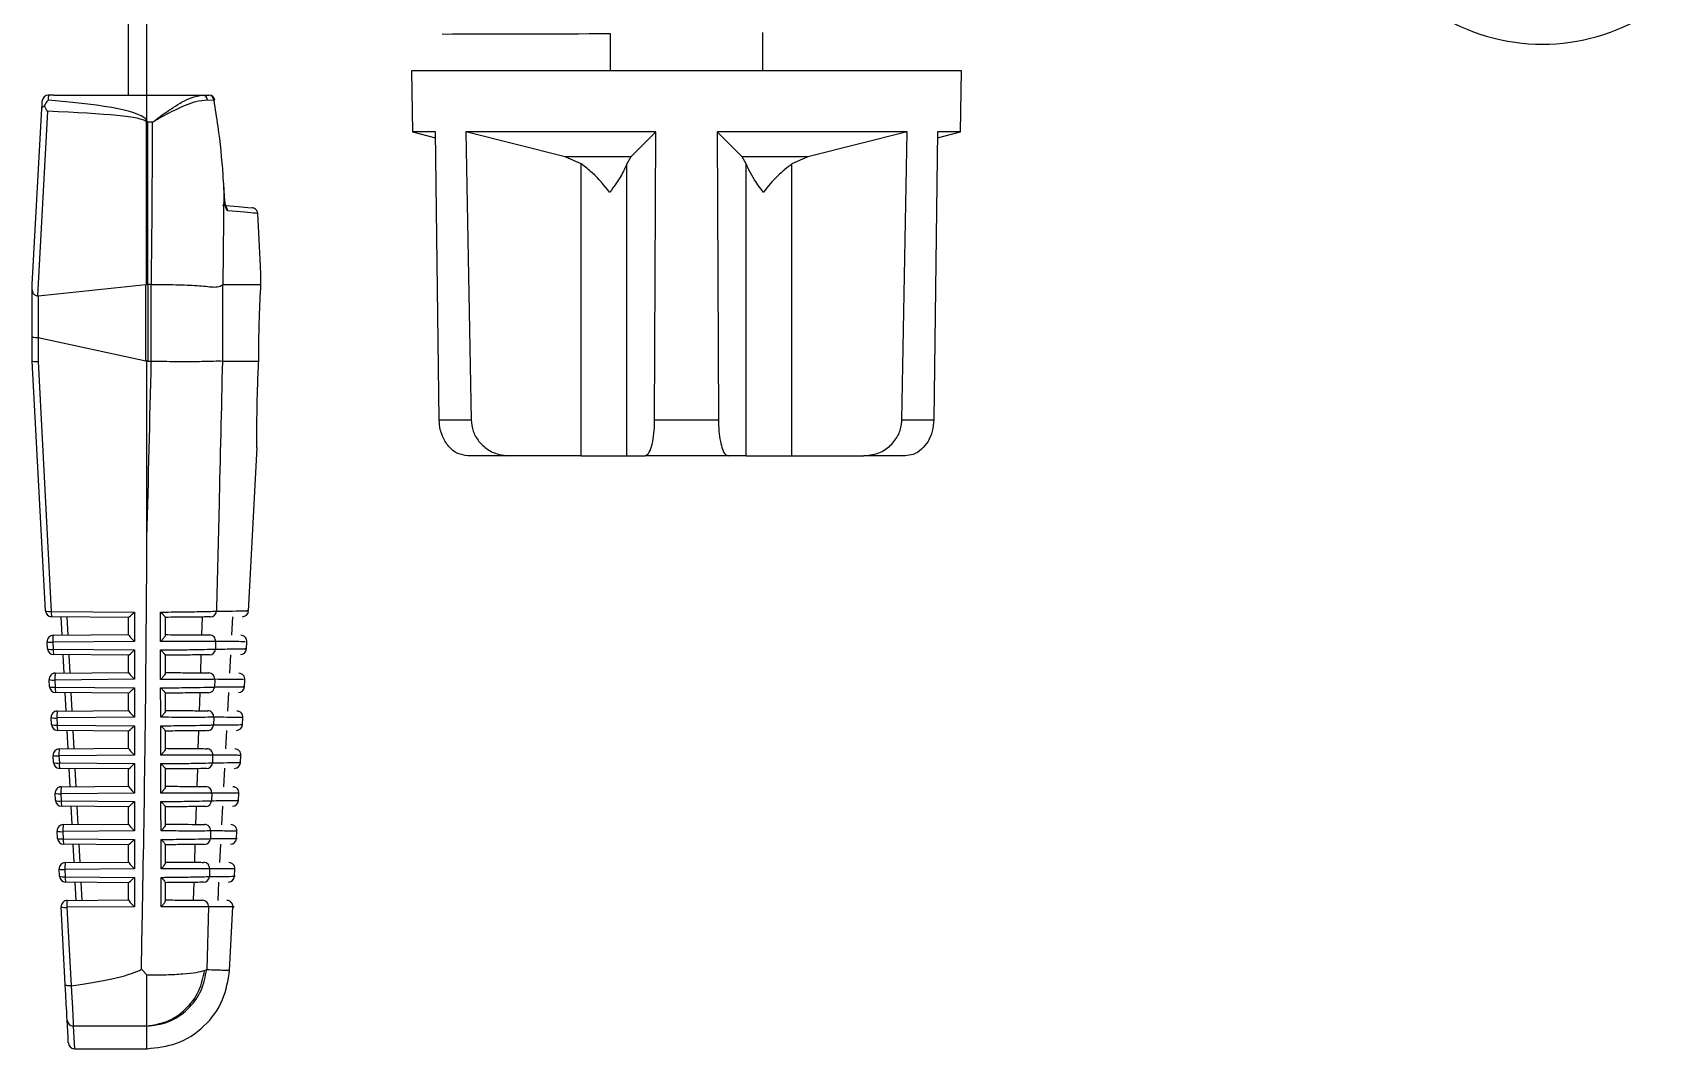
# Model space of a CAD drawing. Extents: x 8 to 113, y 1 to 87.
# Drawn here: x 79.502 to 82.146, y 31.733 to 33.395 of the extents above; entities that cross this region are included whole.
import ezdxf

# ---------------------------------------------------------------- set-up
doc = ezdxf.new("R2010")
doc.units = 0
doc.header["$MEASUREMENT"] = 0
doc.layers.add('OBJECT', color=7, linetype='CONTINUOUS')

msp = doc.modelspace()

# ---------------------------------------------------------------- linework, layer by layer
at = {"layer": 'OBJECT'}
for p, q in [((79.6599, 33.2927), (79.6599, 33.4742)), ((79.6899, 33.2927), (79.6899, 33.4742)), ((80.6976, 33.3327), (80.6976, 33.3954)), ((80.4476, 33.3935), (80.4476, 33.3327)), ((80.1226, 33.3327), (80.1243, 33.2327)), ((80.5726, 33.3327), (80.1226, 33.3327)), ((81.0226, 33.3327), (80.5726, 33.3327)), ((81.0208, 33.2327), (81.0226, 33.3327)), ((79.5376, 33.2927), (79.5287, 33.2926)), ((79.5376, 33.2927), (79.6899, 33.2927)), ((79.6899, 33.2927), (79.7816, 33.2927)), ((79.6899, 33.2513), (79.6899, 33.2927)), ((79.7816, 33.2927), (79.7913, 33.2927)), ((79.5024, 32.9827), (79.5181, 33.271)), ((79.5271, 33.2663), (79.5108, 32.9641)), ((79.7996, 33.2841), (79.7891, 33.2844)), ((79.6891, 32.9826), (79.6891, 33.2482)), ((79.6907, 33.2483), (79.6907, 32.9827)), ((79.6992, 33.2483), (79.6907, 33.2483)), ((80.1243, 33.2327), (80.1619, 33.2226)), ((80.1618, 33.2327), (80.1243, 33.2327)), ((80.1681, 32.7617), (80.1618, 33.2327)), ((80.5226, 33.2327), (80.2118, 33.2327)), ((80.2118, 33.2327), (80.2202, 32.7617)), ((80.3742, 33.1919), (80.2118, 33.2327)), ((80.5226, 33.2327), (80.4817, 33.1919)), ((80.5204, 32.7617), (80.5226, 33.2327)), ((80.9333, 33.2327), (80.6226, 33.2327)), ((80.6226, 33.2327), (80.6247, 32.7617)), ((80.6634, 33.1919), (80.6226, 33.2327)), ((80.9333, 33.2327), (80.7709, 33.1919)), ((80.9249, 32.7617), (80.9333, 33.2327)), ((80.9833, 33.2327), (80.977, 32.7617)), ((80.9832, 33.2226), (81.0208, 33.2327)), ((81.0208, 33.2327), (80.9833, 33.2327)), ((80.4817, 33.1919), (80.3742, 33.1919)), ((80.4003, 33.1802), (80.3742, 33.1919)), ((80.4817, 33.1919), (80.4751, 33.1802)), ((80.7709, 33.1919), (80.6634, 33.1919)), ((80.67, 33.1802), (80.6634, 33.1919)), ((80.7709, 33.1919), (80.7448, 33.1802)), ((80.4003, 32.7027), (80.4003, 33.1802)), ((80.4751, 32.7027), (80.4751, 33.1802)), ((80.67, 32.7027), (80.67, 33.1802)), ((80.7448, 32.7027), (80.7448, 33.1802)), ((79.8158, 33.1419), (79.8139, 32.9827)), ((79.8158, 33.1419), (79.816, 33.142)), ((79.8168, 33.1238), (79.8158, 33.1419)), ((79.817, 33.1238), (79.816, 33.142)), ((79.8168, 33.1238), (79.817, 33.1238)), ((79.817, 33.1238), (79.817, 33.1238)), ((79.8711, 33.0991), (79.8711, 33.0991)), ((79.8764, 33.0005), (79.8764, 33.0006)), ((79.5024, 32.9744), (79.5024, 32.9827)), ((79.5024, 32.8969), (79.5024, 32.9744)), ((79.6883, 32.9826), (79.5121, 32.9639)), ((79.6883, 32.8581), (79.6883, 32.9826)), ((79.6907, 32.9827), (79.6891, 32.9826)), ((79.6915, 32.9827), (79.6915, 32.8577)), ((79.6967, 32.9827), (79.6915, 32.9827)), ((79.6967, 32.8577), (79.6967, 32.9827)), ((79.8139, 32.9827), (79.8133, 32.9822)), ((79.8133, 32.9822), (79.8133, 32.8577)), ((79.8139, 32.9827), (79.8763, 32.9827)), ((79.5121, 32.9639), (79.5121, 32.8963)), ((79.5024, 32.8577), (79.5024, 32.8969)), ((79.5119, 32.8963), (79.5119, 32.8568)), ((79.5121, 32.8963), (79.6883, 32.8581)), ((79.5024, 32.8577), (79.5024, 32.8577)), ((79.524, 32.4489), (79.5024, 32.8577)), ((79.5119, 32.8568), (79.5335, 32.4482)), ((79.6899, 32.5691), (79.6899, 32.8576)), ((79.6915, 32.8577), (79.6967, 32.8577)), ((79.8133, 32.8577), (79.8133, 32.8577)), ((79.8133, 32.8577), (79.8728, 32.8577)), ((80.1681, 32.7617), (80.2202, 32.7617)), ((80.5204, 32.7617), (80.6247, 32.7617)), ((80.9249, 32.7617), (80.977, 32.7617)), ((79.856, 32.4487), (79.87, 32.7163)), ((80.2826, 32.7027), (80.2148, 32.7027)), ((80.4003, 32.7027), (80.2826, 32.7027)), ((80.4003, 32.7027), (80.4751, 32.7027)), ((80.4751, 32.7027), (80.5047, 32.7027)), ((80.6404, 32.7027), (80.5047, 32.7027)), ((80.67, 32.7027), (80.6404, 32.7027)), ((80.67, 32.7027), (80.7448, 32.7027)), ((80.7448, 32.7027), (80.8625, 32.7027)), ((80.9303, 32.7027), (80.8625, 32.7027)), ((79.5335, 32.4482), (79.6694, 32.447)), ((79.6694, 32.447), (79.6694, 32.399)), ((79.6599, 32.4383), (79.5339, 32.4394)), ((79.5511, 32.4091), (79.5495, 32.4393)), ((79.559, 32.4392), (79.5606, 32.4092)), ((79.6599, 32.4099), (79.6599, 32.4383)), ((79.7199, 32.4384), (79.7199, 32.4094)), ((79.7801, 32.4389), (79.7792, 32.4096)), ((79.8289, 32.4091), (79.8305, 32.4393)), ((79.5273, 32.3869), (79.5267, 32.3985)), ((79.6694, 32.399), (79.5361, 32.3978)), ((79.5361, 32.3978), (79.5367, 32.3862)), ((79.5366, 32.409), (79.6599, 32.4101)), ((79.8023, 32.3989), (79.802, 32.3865)), ((79.8527, 32.3867), (79.8533, 32.3984)), ((79.5367, 32.3862), (79.6694, 32.385)), ((79.6599, 32.3763), (79.5372, 32.3774)), ((79.5544, 32.3472), (79.5528, 32.3773)), ((79.5622, 32.3772), (79.5638, 32.3473)), ((79.6599, 32.3479), (79.6599, 32.3763)), ((79.6694, 32.385), (79.6694, 32.337)), ((79.7199, 32.3765), (79.7199, 32.3473)), ((79.7782, 32.3769), (79.7773, 32.3476)), ((79.8257, 32.3472), (79.8272, 32.3773)), ((79.5305, 32.3249), (79.5299, 32.3365)), ((79.6694, 32.337), (79.5394, 32.3358)), ((79.5398, 32.347), (79.6599, 32.3481)), ((79.8007, 32.337), (79.8004, 32.3244)), ((79.8495, 32.3247), (79.8501, 32.3364)), ((79.5394, 32.3358), (79.54, 32.3242)), ((79.54, 32.3242), (79.6694, 32.323)), ((79.6599, 32.3143), (79.5404, 32.3154)), ((79.5577, 32.2852), (79.5561, 32.3153)), ((79.5655, 32.3152), (79.5671, 32.2853)), ((79.6599, 32.2859), (79.6599, 32.3143)), ((79.6694, 32.323), (79.6694, 32.275)), ((79.7199, 32.3145), (79.7199, 32.2852)), ((79.7763, 32.3148), (79.7754, 32.2856)), ((79.8224, 32.285), (79.824, 32.3154)), ((79.5431, 32.2851), (79.6599, 32.2861)), ((79.5338, 32.2628), (79.5332, 32.2746)), ((79.6694, 32.275), (79.5427, 32.2739)), ((79.5427, 32.2739), (79.5433, 32.2621)), ((79.5433, 32.2621), (79.6694, 32.261)), ((79.6694, 32.261), (79.6694, 32.213)), ((79.7991, 32.275), (79.7988, 32.2624)), ((79.8462, 32.2627), (79.8468, 32.2745)), ((79.6599, 32.2523), (79.5437, 32.2534)), ((79.5609, 32.2232), (79.5594, 32.2532)), ((79.5688, 32.2531), (79.5704, 32.2233)), ((79.6599, 32.2239), (79.6599, 32.2523)), ((79.7199, 32.2525), (79.7199, 32.2232)), ((79.7744, 32.2528), (79.7734, 32.2236)), ((79.8191, 32.2231), (79.8207, 32.2534)), ((79.5371, 32.2008), (79.5365, 32.2126)), ((79.6694, 32.213), (79.5459, 32.2119)), ((79.5459, 32.2119), (79.5466, 32.2001)), ((79.5464, 32.2231), (79.6599, 32.2241)), ((79.7974, 32.213), (79.7971, 32.2004)), ((79.843, 32.2007), (79.8436, 32.2125)), ((79.5466, 32.2001), (79.6694, 32.199)), ((79.6599, 32.1903), (79.547, 32.1913)), ((79.5642, 32.1613), (79.5626, 32.1912)), ((79.5721, 32.1911), (79.5736, 32.1613)), ((79.6599, 32.1619), (79.6599, 32.1903)), ((79.6694, 32.199), (79.6694, 32.151)), ((79.7199, 32.1905), (79.7199, 32.1611)), ((79.7724, 32.1908), (79.7715, 32.1616)), ((79.8159, 32.1611), (79.8175, 32.1914)), ((79.5496, 32.1611), (79.6599, 32.1621)), ((79.5404, 32.1388), (79.5397, 32.1506)), ((79.6694, 32.151), (79.5492, 32.1499)), ((79.5492, 32.1499), (79.5498, 32.1381)), ((79.5498, 32.1381), (79.6694, 32.137)), ((79.6599, 32.1283), (79.5503, 32.1293)), ((79.5675, 32.0993), (79.5659, 32.1292)), ((79.5753, 32.1291), (79.5769, 32.0994)), ((79.6599, 32.0999), (79.6599, 32.1283)), ((79.6694, 32.137), (79.6694, 32.089)), ((79.7199, 32.1286), (79.7199, 32.099)), ((79.7704, 32.1288), (79.7695, 32.0997)), ((79.7958, 32.151), (79.7954, 32.1384)), ((79.8126, 32.0991), (79.8142, 32.1294)), ((79.8397, 32.1387), (79.8403, 32.1506)), ((79.5529, 32.0992), (79.6599, 32.1001)), ((79.5436, 32.0767), (79.543, 32.0886)), ((79.6694, 32.089), (79.5525, 32.0879)), ((79.5525, 32.0879), (79.5531, 32.0761)), ((79.5531, 32.0761), (79.6694, 32.075)), ((79.6694, 32.075), (79.6694, 32.027)), ((79.7941, 32.089), (79.7937, 32.0764)), ((79.8365, 32.0767), (79.8371, 32.0886)), ((79.6599, 32.0663), (79.5535, 32.0673)), ((79.5708, 32.0373), (79.5692, 32.0671)), ((79.5786, 32.0671), (79.5802, 32.0374)), ((79.6599, 32.0379), (79.6599, 32.0663)), ((79.7199, 32.0666), (79.7199, 32.037)), ((79.7685, 32.0668), (79.7675, 32.0377)), ((79.8094, 32.0373), (79.811, 32.0671)), ((79.5469, 32.0147), (79.5463, 32.0267)), ((79.6694, 32.027), (79.5558, 32.026)), ((79.5558, 32.026), (79.5564, 32.014)), ((79.5562, 32.0372), (79.6599, 32.0381)), ((79.7924, 32.027), (79.792, 32.0144)), ((79.8332, 32.0147), (79.8339, 32.0267)), ((79.5564, 32.014), (79.6694, 32.013)), ((79.6599, 32.0043), (79.5568, 32.0052)), ((79.574, 31.9753), (79.5725, 32.0051)), ((79.5819, 32.005), (79.5835, 31.9754)), ((79.6599, 31.9759), (79.6599, 32.0043)), ((79.6694, 32.013), (79.6694, 31.965)), ((79.7199, 32.0046), (79.7199, 31.9749)), ((79.7665, 32.0048), (79.7656, 31.9757)), ((79.8062, 31.9753), (79.8077, 32.0051)), ((79.5595, 31.9752), (79.6599, 31.9761)), ((79.5563, 31.8377), (79.5496, 31.9647)), ((79.6694, 31.965), (79.559, 31.964)), ((79.559, 31.964), (79.5658, 31.8353)), ((79.7906, 31.965), (79.7877, 31.8621)), ((79.8252, 31.8607), (79.8306, 31.9647)), ((79.6899, 31.8535), (79.6808, 31.8626)), ((79.7843, 31.8607), (79.7877, 31.8621)), ((79.5658, 31.8353), (79.5662, 31.8354)), ((79.6899, 31.7698), (79.5694, 31.7698)), ((79.6899, 31.7693), (79.6899, 31.7698)), ((79.5713, 31.7327), (79.6903, 31.7327))]:
    msp.add_line(p, q, dxfattribs=at)
at = {"layer": 'OBJECT', "flags": 128}
for points in [[(79.5287, 33.2926), (79.5286, 33.2914), (79.5285, 33.2886), (79.5283, 33.2843)], [(79.5181, 33.271), (79.5184, 33.2773), (79.5186, 33.2814), (79.5187, 33.2832)], [(79.8133, 33.1128), (79.8389, 33.1105), (79.8552, 33.1091), (79.862, 33.1085)], [(79.8764, 33.0006), (79.8752, 33.0238), (79.8734, 33.0567), (79.8711, 33.0991)], [(79.5594, 31.7791), (79.5591, 31.7846), (79.5586, 31.7935), (79.558, 31.8057), (79.5572, 31.8206), (79.5563, 31.8377)], [(79.5662, 31.8354), (79.5671, 31.8162), (79.5679, 31.7995), (79.5686, 31.7859), (79.5691, 31.7759), (79.5694, 31.7698)], [(79.5613, 31.7422), (79.5613, 31.7422), (79.5608, 31.7514), (79.5594, 31.7791)], [(79.5694, 31.7698), (79.5708, 31.742), (79.5713, 31.7327)]]:
    msp.add_lwpolyline(points, dxfattribs=at)
at = {"layer": 'OBJECT'}
for centre, radius, start, end in [((81.9726, 33.6989), 0.323, 237.4319, 302.5681), ((80.1726, 84.0527), 50.66, 270, 270.31102), ((79.5287, 33.2826), 0.01, 90.809, 176.8941), ((79.5287, 33.2826), 0.00999, 89.9504, 176.8541), ((79.5286, 33.292), 0.000645, 78.2328, 90.8528), ((79.7805, 33.2842), 0.00857, 1.3577, 82.7734), ((79.7913, 33.2827), 0.01, 9.2546, 90), ((79.7906, 33.2837), 0.00906, 2.8174, 85.6393), ((79.8019, 33.2731), 0.0112, 93.6783, 101.4496), ((79.7769, 33.1597), 0.1263, 133.5277, 134.523), ((79.6907, 33.1283), 0.1199, 90.0064, 90.7603), ((79.8121, 33.1029), 0.01, 2.5443, 44.0394), ((79.5302, 32.4684), 0.0204, 252.3939, 279.2661), ((79.534, 32.4494), 0.01, 183.0226, 269.5), ((79.5744, 32.4459), 0.041, 176.6866, 188.9981), ((79.7937, 32.4489), 0.00987, 271.1341, 357.7412), ((79.846, 32.4494), 0.01, 270.5, 353.0416), ((79.5366, 32.399), 0.01, 90.5, 183.0226), ((79.5328, 32.4179), 0.0204, 252.3776, 279.2826), ((79.5905, 32.4013), 0.0545, 171.8653, 183.6824), ((79.7924, 32.3996), 0.0099, 356.371, 88.7912), ((79.8434, 32.399), 0.01, 353.4435, 89.5), ((79.5334, 32.4063), 0.0204, 252.3889, 279.2784), ((79.5373, 32.3874), 0.01, 183.0226, 269.5), ((79.5777, 32.3838), 0.041, 176.6837, 189.0006), ((79.7921, 32.3868), 0.00987, 271.1184, 357.7143), ((79.8427, 32.3874), 0.01, 270.5, 353.5539), ((79.5399, 32.337), 0.01, 90.5, 183.0226), ((79.5361, 32.356), 0.0204, 252.3776, 279.2826), ((79.5938, 32.3393), 0.0545, 171.8646, 183.6829), ((79.7908, 32.3376), 0.0099, 356.3943, 88.8103), ((79.8401, 32.337), 0.01, 353.9559, 89.5), ((79.5367, 32.3443), 0.0204, 252.3771, 279.2829), ((79.5405, 32.3254), 0.01, 183.0226, 269.5), ((79.5809, 32.3218), 0.041, 176.6861, 189.0002), ((79.7905, 32.3248), 0.00988, 271.0979, 357.693), ((79.8395, 32.3254), 0.01, 270.5, 354.0669), ((79.5432, 32.2751), 0.01, 90.5, 183.0226), ((79.5971, 32.2774), 0.0545, 171.865, 183.6825), ((79.7892, 32.2756), 0.00991, 356.4138, 88.8323), ((79.8369, 32.2751), 0.01, 354.469, 89.5), ((79.5394, 32.294), 0.0204, 252.3889, 279.2784), ((79.54, 32.2823), 0.0204, 252.3776, 279.2826), ((79.5438, 32.2634), 0.01, 183.0226, 269.5), ((79.5842, 32.2598), 0.041, 176.6834, 189.0013), ((79.7889, 32.2628), 0.00988, 271.0784, 357.6709), ((79.8362, 32.2634), 0.01, 270.5, 354.5807), ((79.5465, 32.2131), 0.01, 90.5, 183.0226), ((79.5426, 32.232), 0.0204, 252.3776, 279.2826), ((79.6004, 32.2154), 0.0545, 171.866, 183.6817), ((79.7876, 32.2136), 0.00991, 356.4285, 88.8574), ((79.8336, 32.2131), 0.01, 354.9828, 89.5), ((79.5433, 32.2203), 0.0204, 252.3939, 279.2661), ((79.5471, 32.2013), 0.01, 183.0226, 269.5), ((79.5875, 32.1977), 0.041, 176.6869, 188.9998), ((79.7872, 32.2008), 0.00988, 271.0589, 357.6496), ((79.833, 32.2013), 0.01, 270.5, 355.0953), ((79.5497, 32.1511), 0.01, 90.5, 183.0226), ((79.6036, 32.1534), 0.0545, 171.8658, 183.6817), ((79.7859, 32.1516), 0.00991, 356.4473, 88.8792), ((79.8304, 32.1511), 0.01, 355.4975, 89.5), ((79.5459, 32.17), 0.0204, 252.3741, 279.286), ((79.5465, 32.1582), 0.0204, 252.3884, 279.2787), ((79.5504, 32.1393), 0.01, 183.0226, 269.5), ((79.5908, 32.1357), 0.041, 176.6837, 189.0006), ((79.7856, 32.1388), 0.00989, 271.0404, 357.6275), ((79.8297, 32.1393), 0.01, 270.5, 355.6107), ((79.553, 32.0892), 0.01, 90.5, 183.0226), ((79.6069, 32.0914), 0.0545, 171.8663, 183.6814), ((79.7842, 32.0896), 0.00991, 356.4684, 88.8946), ((79.8271, 32.0892), 0.01, 356.013, 89.5), ((79.5492, 32.1081), 0.0204, 252.3943, 279.2658), ((79.5498, 32.0962), 0.0204, 252.3775, 279.2826), ((79.5536, 32.0773), 0.01, 183.0226, 269.5), ((79.594, 32.0737), 0.041, 176.6876, 188.9987), ((79.7838, 32.0768), 0.00989, 271.0215, 357.6074), ((79.8265, 32.0773), 0.01, 270.5, 356.1269), ((79.5563, 32.0272), 0.01, 90.5, 183.0226), ((79.5525, 32.0461), 0.0204, 252.3776, 279.2826), ((79.6102, 32.0295), 0.0545, 171.8672, 183.6805), ((79.7825, 32.0276), 0.00992, 356.4843, 88.9208), ((79.8239, 32.0272), 0.01, 356.5294, 89.5), ((79.5531, 32.0342), 0.0204, 252.3771, 279.2829), ((79.5569, 32.0152), 0.01, 183.0226, 269.5), ((79.5973, 32.0117), 0.041, 176.6866, 188.9981), ((79.7821, 32.0148), 0.00989, 271.003, 357.587), ((79.8232, 32.0153), 0.01, 270.5, 356.6441), ((79.5596, 31.9652), 0.01, 90.5, 183.0226), ((79.6134, 31.9675), 0.0545, 171.8658, 183.6817), ((79.7807, 31.9656), 0.00992, 356.5014, 88.9425), ((79.8206, 31.9652), 0.01, 356.9496, 89.5), ((79.5557, 31.9841), 0.0204, 252.3889, 279.2784), ((79.5693, 31.7797), 0.00991, 183.4678, 270.5576), ((79.5713, 31.7427), 0.01, 183.0226, 265.0653)]:
    msp.add_arc(centre, radius, start, end, dxfattribs=at)
for centre, major_axis, ratio, start_param, end_param in [((79.1196, 33.2405), (0.5695, 0.0078), 0.050872, 0.051969, 0.772633), ((79.1212, 33.2327), (0.5695, 0.0157), 0.101686, 0.049862, 0.771527), ((79.1196, 33.2405), (0.5695, 0.0078), 0.050872, 6.28249, 6.335154), ((79.1212, 33.2327), (0.5695, 0.0157), 0.101686, 6.280384, 6.333048), ((77.6274, 33.3405), (0, 7.8848), 0.262774, 4.666998, 4.700689), ((79.6915, 33.4309), (0.007, 0.4485), 0.267094, 3.174083, 3.1806), ((79.6915, 33.4306), (0, 0.4478), 0.267949, 3.135082, 3.141593), ((79.6967, 33.4306), (0, 0.4478), 0.267949, 3.141593, 3.145797), ((79.5124, 33.0013), (0.0006, 0.0374), 0.267094, 3.033482, 3.174083), ((79.5124, 32.8969), (0.01, 0), 0.061163, 3.141593, 4.660029), ((79.5124, 32.8147), (-0.0005, 0.0816), 0.122438, 6.255809, 6.281989), ((79.5124, 32.858), (0.01, 0.00026), 0.120424, 3.14477, 4.656852), ((79.6915, 31.8797), (-0.0064, 0.9787), 0.122438, 6.24272, 6.255809), ((77.6274, 36.8761), (0, 19.0675), 0.111038, 4.484542, 4.500054), ((79.6915, 31.8804), (0, 0.9773), 0.122785, 0, 0.013091), ((79.6967, 31.8804), (0, 0.9773), 0.122785, 6.279845, 6.283185), ((79.6699, 32.4483), (0.00999, 0.00991), 0.035372, 3.176643, 4.624979), ((79.6699, 32.4002), (0.00996, -0.00988), 0.087934, 3.228543, 4.746979), ((79.6699, 32.3863), (0.00999, 0.00991), 0.035372, 3.176643, 4.624979), ((79.6699, 32.3382), (0.00996, -0.00988), 0.087934, 3.228543, 4.746979), ((79.6699, 32.3243), (0.00999, 0.00991), 0.035372, 3.176643, 4.624979), ((79.6699, 32.2762), (0.00996, -0.00988), 0.087934, 3.228543, 4.746979), ((79.6699, 32.2623), (0.00999, 0.00991), 0.035372, 3.176643, 4.624979), ((79.6699, 32.2142), (0.00996, -0.00988), 0.087934, 3.228543, 4.746979), ((79.6699, 32.2003), (0.00999, 0.00991), 0.035372, 3.176643, 4.624979), ((79.6699, 32.1522), (0.00996, -0.00988), 0.087934, 3.228543, 4.746979), ((79.6699, 32.1383), (0.00999, 0.00991), 0.035372, 3.176643, 4.624979), ((79.6699, 32.0902), (0.00996, -0.00988), 0.087934, 3.228543, 4.746979), ((79.6699, 32.0763), (0.00999, 0.00991), 0.035372, 3.176643, 4.624979), ((79.6699, 32.0282), (0.00996, -0.00988), 0.087934, 3.228543, 4.746979), ((79.6699, 32.0143), (0.00999, 0.00991), 0.035372, 3.176643, 4.624979), ((79.6699, 31.9662), (0.00996, -0.00988), 0.087934, 3.228543, 4.746979), ((77.4002, 31.8878), (2.2897, -0.0147), 0.052015, 5.95327, 6.194383)]:
    msp.add_ellipse(centre, major_axis=major_axis, ratio=ratio, start_param=start_param, end_param=end_param, dxfattribs=at)
for points, knots in [([(79.6992, 33.2483), (79.6993, 33.2483), (79.7003, 33.2491), (79.7036, 33.2517), (79.7148, 33.2602), (79.7352, 33.2746), (79.7606, 33.2894), (79.7753, 33.2917), (79.7816, 33.2927)], [0, 0, 0, 0, 0.003661, 0.034964, 0.112489, 0.381453, 0.732442, 1, 1, 1, 1]), ([(79.5181, 33.271), (79.5181, 33.271), (79.5181, 33.2714), (79.5183, 33.2723), (79.5194, 33.2737), (79.521, 33.2747), (79.5222, 33.2751), (79.5225, 33.2751)], [0, 0, 0, 0, 0.017168, 0.202288, 0.556603, 0.898387, 1, 1, 1, 1]), ([(79.5225, 33.2751), (79.5238, 33.2776), (79.5256, 33.2811), (79.5277, 33.2836), (79.5283, 33.2843), (79.5283, 33.2843)], [0, 0, 0, 0, 0.696367, 0.97882, 1, 1, 1, 1]), ([(79.5271, 33.2663), (79.5271, 33.2663), (79.5255, 33.2694), (79.5239, 33.2723), (79.5225, 33.2751)], [0, 0, 0, 0, 0.020001, 1, 1, 1, 1]), ([(79.7891, 33.2844), (79.7827, 33.2838), (79.7663, 33.2823), (79.7362, 33.2691), (79.7123, 33.256), (79.7003, 33.2489), (79.6993, 33.2483), (79.6992, 33.2483)], [0, 0, 0, 0, 0.244744, 0.626729, 0.967928, 0.996145, 1, 1, 1, 1]), ([(79.8158, 33.1419), (79.8154, 33.1486), (79.8133, 33.1819), (79.8086, 33.2294), (79.802, 33.2699), (79.7996, 33.2841)], [0, 0, 0, 0, 0.13968, 0.698662, 1, 1, 1, 1]), ([(80.4469, 33.1339), (80.4468, 33.134), (80.4385, 33.1447), (80.4238, 33.1618), (80.4065, 33.1754), (80.4003, 33.1802)], [0, 0, 0, 0, 0.0046081, 0.647696, 1, 1, 1, 1]), ([(80.4751, 33.1802), (80.4722, 33.1738), (80.4659, 33.1599), (80.4539, 33.1429), (80.4469, 33.134), (80.4469, 33.1339)], [0, 0, 0, 0, 0.458105, 0.995393, 1, 1, 1, 1]), ([(80.6982, 33.1339), (80.6982, 33.134), (80.6898, 33.1447), (80.6781, 33.1618), (80.6721, 33.1754), (80.67, 33.1802)], [0, 0, 0, 0, 0.004608, 0.647696, 1, 1, 1, 1]), ([(80.7448, 33.1802), (80.7368, 33.1738), (80.7195, 33.1599), (80.7053, 33.1429), (80.6983, 33.134), (80.6982, 33.1339)], [0, 0, 0, 0, 0.458104, 0.995393, 1, 1, 1, 1]), ([(79.8222, 33.1033), (79.8216, 33.1036), (79.8206, 33.1042), (79.8191, 33.1079), (79.8179, 33.1132), (79.8171, 33.1189), (79.8168, 33.1225), (79.8168, 33.1238)], [0, 0, 0, 0, 0.219062, 0.438015, 0.65921, 0.879994, 1, 1, 1, 1]), ([(79.8175, 33.1189), (79.8174, 33.1196), (79.8171, 33.1211), (79.8171, 33.1228), (79.8171, 33.1238)], [0, 0, 0, 0, 0.429212, 1, 1, 1, 1]), ([(79.8194, 33.1093), (79.8194, 33.1093), (79.8194, 33.1093), (79.8191, 33.1102), (79.8185, 33.1122), (79.8179, 33.1152), (79.8176, 33.1178), (79.8175, 33.1189)], [0, 0, 0, 0, 0.09022, 0.251787, 0.484406, 0.778388, 1, 1, 1, 1]), ([(79.8711, 33.0991), (79.871, 33.0991), (79.8704, 33.0991), (79.8649, 33.0996), (79.8412, 33.1017), (79.8222, 33.1033)], [0, 0, 0, 0, 0.045653, 0.228294, 1, 1, 1, 1]), ([(79.8711, 33.0991), (79.8709, 33.1002), (79.8706, 33.1024), (79.8687, 33.1053), (79.8661, 33.1074), (79.8637, 33.1083), (79.8623, 33.1085), (79.862, 33.1085)], [0, 0, 0, 0, 0.235922, 0.471828, 0.707762, 0.92541, 1, 1, 1, 1]), ([(79.8763, 32.9827), (79.8764, 32.9894), (79.8764, 32.9979), (79.8764, 33.0001), (79.8764, 33.0005)], [0, 0, 0, 0, 0.791838, 1, 1, 1, 1]), ([(79.5024, 32.9744), (79.5024, 32.9729), (79.5025, 32.9704), (79.5037, 32.9678), (79.5058, 32.9663), (79.5083, 32.9651), (79.5101, 32.9644), (79.5108, 32.9641)], [0, 0, 0, 0, 0.2815117, 0.4771576, 0.6724687, 0.8784619, 1, 1, 1, 1]), ([(79.6972, 32.9827), (79.7023, 32.9828), (79.721, 32.983), (79.752, 32.9822), (79.7841, 32.9806), (79.8046, 32.9775), (79.8108, 32.9809), (79.8133, 32.9822)], [0, 0, 0, 0, 0.097508, 0.35133, 0.599304, 0.843154, 1, 1, 1, 1]), ([(79.8728, 32.8577), (79.8729, 32.8737), (79.8731, 32.9057), (79.8746, 32.9483), (79.8757, 32.9719), (79.8763, 32.9812), (79.8763, 32.9825)], [0, 0, 0, 0, 0.315567, 0.631101, 0.947588, 1, 1, 1, 1]), ([(79.8763, 32.9825), (79.8763, 32.9826), (79.8763, 32.9826), (79.8763, 32.9827), (79.8763, 32.9827), (79.8763, 32.9827), (79.8763, 32.9827)], [0, 0, 0, 0, 0.159882, 0.36421, 0.750659, 1, 1, 1, 1]), ([(79.6971, 32.8577), (79.7106, 32.8574), (79.7375, 32.8569), (79.7731, 32.857), (79.8005, 32.8578), (79.8091, 32.8578), (79.8133, 32.8577)], [0, 0, 0, 0, 0.253584, 0.507165, 0.760848, 1, 1, 1, 1]), ([(79.8133, 32.8577), (79.8115, 32.7784), (79.8084, 32.642), (79.805, 32.5056), (79.8036, 32.4485)], [0, 0, 0, 0, 0.58145, 1, 1, 1, 1]), ([(79.8699, 32.7163), (79.8699, 32.7158), (79.8699, 32.7137), (79.8698, 32.7268), (79.8697, 32.7542), (79.8703, 32.7944), (79.8715, 32.8311), (79.8726, 32.8524), (79.8728, 32.8577)], [0, 0, 0, 0, 0.069411, 0.284852, 0.500141, 0.714747, 0.928343, 1, 1, 1, 1]), ([(80.2148, 32.7027), (80.2092, 32.7035), (80.1979, 32.7049), (80.1831, 32.7167), (80.1728, 32.7338), (80.1686, 32.7499), (80.1682, 32.7592), (80.1681, 32.7617)], [0, 0, 0, 0, 0.241746, 0.484005, 0.711796, 0.922051, 1, 1, 1, 1]), ([(80.2202, 32.7617), (80.221, 32.7553), (80.2224, 32.7425), (80.2323, 32.7255), (80.2469, 32.7122), (80.2644, 32.7041), (80.2769, 32.7032), (80.2826, 32.7027)], [0, 0, 0, 0, 0.198026, 0.39586, 0.598898, 0.81482, 1, 1, 1, 1]), ([(80.5047, 32.7027), (80.5066, 32.7035), (80.5104, 32.7049), (80.5154, 32.7167), (80.5189, 32.7338), (80.5203, 32.7499), (80.5204, 32.7592), (80.5204, 32.7617)], [0, 0, 0, 0, 0.241745, 0.484005, 0.711795, 0.922051, 1, 1, 1, 1]), ([(80.6247, 32.7617), (80.6249, 32.7553), (80.6252, 32.7425), (80.6277, 32.7255), (80.6314, 32.7122), (80.6358, 32.7041), (80.6389, 32.7032), (80.6404, 32.7027)], [0, 0, 0, 0, 0.198026, 0.395861, 0.598898, 0.81482, 1, 1, 1, 1]), ([(80.8625, 32.7027), (80.87, 32.7035), (80.8851, 32.7049), (80.9048, 32.7167), (80.9187, 32.7338), (80.9242, 32.7499), (80.9247, 32.7592), (80.9249, 32.7617)], [0, 0, 0, 0, 0.241745, 0.484005, 0.711795, 0.922051, 1, 1, 1, 1]), ([(80.977, 32.7617), (80.9765, 32.7553), (80.9754, 32.7425), (80.968, 32.7255), (80.9571, 32.7122), (80.9439, 32.7041), (80.9346, 32.7032), (80.9303, 32.7027)], [0, 0, 0, 0, 0.198026, 0.395861, 0.598898, 0.81482, 1, 1, 1, 1]), ([(79.6808, 31.8626), (79.6809, 31.8683), (79.6815, 31.8968), (79.6837, 32.0162), (79.6877, 32.2459), (79.6891, 32.453), (79.6899, 32.5691)], [0, 0, 0, 0, 0.024147, 0.120738, 0.507103, 1, 1, 1, 1]), ([(79.712, 32.447), (79.7147, 32.447), (79.7238, 32.4471), (79.7452, 32.4473), (79.7728, 32.4477), (79.7945, 32.4481), (79.8009, 32.4484), (79.8036, 32.4485)], [0, 0, 0, 0, 0.059775, 0.207161, 0.501412, 0.795934, 1, 1, 1, 1]), ([(79.7121, 32.3989), (79.7121, 32.4055), (79.7121, 32.4216), (79.712, 32.4376), (79.712, 32.447)], [0, 0, 0, 0, 0.412558, 1, 1, 1, 1]), ([(79.712, 32.447), (79.712, 32.447), (79.713, 32.446), (79.7152, 32.4439), (79.7178, 32.4412), (79.7196, 32.4392), (79.7198, 32.4387), (79.7199, 32.4384)], [0, 0, 0, 0, 0.007738, 0.250681, 0.570349, 0.807207, 1, 1, 1, 1]), ([(79.8036, 32.4485), (79.805, 32.4485), (79.8121, 32.4485), (79.838, 32.4488), (79.8594, 32.449), (79.8539, 32.4489), (79.853, 32.4489)], [0, 0, 0, 0, 0.041331, 0.206679, 0.869686, 1, 1, 1, 1]), ([(79.7939, 32.439), (79.79, 32.439), (79.7822, 32.4389), (79.7561, 32.4387), (79.7323, 32.4385), (79.7199, 32.4383)], [0, 0, 0, 0, 0.324207, 0.648491, 1, 1, 1, 1]), ([(79.7199, 32.4094), (79.7198, 32.4089), (79.7196, 32.4079), (79.7181, 32.4055), (79.7156, 32.4025), (79.7133, 32.4001), (79.7122, 32.399), (79.7121, 32.3989)], [0, 0, 0, 0, 0.199292, 0.39709, 0.700903, 0.992025, 1, 1, 1, 1]), ([(79.8023, 32.3989), (79.8005, 32.3989), (79.7952, 32.3987), (79.7769, 32.3986), (79.7488, 32.3987), (79.7257, 32.3988), (79.7147, 32.3989), (79.7121, 32.3989)], [0, 0, 0, 0, 0.148503, 0.448595, 0.748255, 0.940444, 1, 1, 1, 1]), ([(79.7199, 32.4101), (79.7312, 32.41), (79.7537, 32.4098), (79.7803, 32.4096), (79.7884, 32.4095), (79.7926, 32.4095)], [0, 0, 0, 0, 0.324373, 0.64869, 1, 1, 1, 1]), ([(79.8507, 32.3985), (79.8501, 32.3985), (79.8487, 32.3985), (79.8189, 32.3988), (79.8023, 32.3989)], [0, 0, 0, 0, 0.440803, 1, 1, 1, 1]), ([(79.7122, 32.385), (79.7148, 32.385), (79.7238, 32.3851), (79.745, 32.3853), (79.7724, 32.3857), (79.7934, 32.3861), (79.7995, 32.3864), (79.802, 32.3865)], [0, 0, 0, 0, 0.059496, 0.208459, 0.505892, 0.803608, 1, 1, 1, 1]), ([(79.7123, 32.3369), (79.7123, 32.3435), (79.7122, 32.3596), (79.7122, 32.3756), (79.7122, 32.385)], [0, 0, 0, 0, 0.412522, 1, 1, 1, 1]), ([(79.7122, 32.385), (79.7122, 32.385), (79.7131, 32.3841), (79.7152, 32.382), (79.7178, 32.3794), (79.7196, 32.3773), (79.7198, 32.3767), (79.7199, 32.3765)], [0, 0, 0, 0, 0.007814, 0.231086, 0.559201, 0.802806, 1, 1, 1, 1]), ([(79.7923, 32.377), (79.7885, 32.3769), (79.7808, 32.3769), (79.755, 32.3767), (79.7318, 32.3765), (79.7199, 32.3763)], [0, 0, 0, 0, 0.328087, 0.656252, 1, 1, 1, 1]), ([(79.802, 32.3865), (79.8034, 32.3865), (79.8104, 32.3865), (79.8358, 32.3867), (79.8564, 32.3869), (79.8509, 32.3869), (79.8501, 32.3869)], [0, 0, 0, 0, 0.0420413, 0.2102317, 0.8846412, 1, 1, 1, 1]), ([(79.7199, 32.3473), (79.7198, 32.3468), (79.7196, 32.3457), (79.7178, 32.343), (79.7153, 32.3399), (79.7132, 32.3378), (79.7123, 32.337), (79.7123, 32.3369)], [0, 0, 0, 0, 0.203477, 0.450046, 0.773114, 0.991952, 1, 1, 1, 1]), ([(79.8007, 32.337), (79.799, 32.3369), (79.7937, 32.3368), (79.7755, 32.3367), (79.7478, 32.3367), (79.7253, 32.3368), (79.7148, 32.3369), (79.7123, 32.3369)], [0, 0, 0, 0, 0.150136, 0.453531, 0.756488, 0.940721, 1, 1, 1, 1]), ([(79.7199, 32.3481), (79.7311, 32.348), (79.7535, 32.3478), (79.7792, 32.3476), (79.787, 32.3475), (79.791, 32.3475)], [0, 0, 0, 0, 0.328436, 0.6568144, 1, 1, 1, 1]), ([(79.8478, 32.3365), (79.847, 32.3366), (79.8454, 32.3366), (79.8166, 32.3368), (79.8007, 32.337)], [0, 0, 0, 0, 0.448482, 1, 1, 1, 1]), ([(79.7123, 32.323), (79.7149, 32.323), (79.7239, 32.3231), (79.7449, 32.3233), (79.772, 32.3237), (79.7922, 32.3241), (79.7981, 32.3243), (79.8004, 32.3244)], [0, 0, 0, 0, 0.059218, 0.209831, 0.510594, 0.811652, 1, 1, 1, 1]), ([(79.7124, 32.2749), (79.7124, 32.2815), (79.7124, 32.2976), (79.7123, 32.3136), (79.7123, 32.323)], [0, 0, 0, 0, 0.412498, 1, 1, 1, 1]), ([(79.7123, 32.323), (79.7124, 32.323), (79.7132, 32.3222), (79.7152, 32.3202), (79.7177, 32.3175), (79.7196, 32.3153), (79.7198, 32.3147), (79.7199, 32.3145)], [0, 0, 0, 0, 0.007883, 0.21061, 0.547453, 0.798162, 1, 1, 1, 1]), ([(79.7907, 32.315), (79.7869, 32.3149), (79.7793, 32.3149), (79.7539, 32.3146), (79.7313, 32.3144), (79.7199, 32.3143)], [0, 0, 0, 0, 0.332168, 0.664413, 1, 1, 1, 1]), ([(79.8004, 32.3244), (79.8018, 32.3245), (79.8086, 32.3245), (79.8336, 32.3247), (79.8534, 32.3249), (79.848, 32.3249), (79.8473, 32.3248)], [0, 0, 0, 0, 0.042776, 0.213907, 0.900112, 1, 1, 1, 1]), ([(79.7199, 32.2852), (79.7198, 32.2847), (79.7196, 32.2836), (79.7178, 32.2808), (79.7153, 32.2778), (79.7133, 32.2757), (79.7125, 32.275), (79.7124, 32.2749)], [0, 0, 0, 0, 0.20749, 0.460452, 0.790798, 0.991837, 1, 1, 1, 1]), ([(79.7199, 32.2861), (79.731, 32.286), (79.7532, 32.2858), (79.7782, 32.2856), (79.7856, 32.2855), (79.7894, 32.2855)], [0, 0, 0, 0, 0.3327138, 0.6653663, 1, 1, 1, 1]), ([(79.7991, 32.275), (79.7974, 32.2749), (79.7922, 32.2748), (79.774, 32.2747), (79.7468, 32.2747), (79.7249, 32.2748), (79.7149, 32.2749), (79.7124, 32.2749)], [0, 0, 0, 0, 0.151845, 0.458696, 0.765104, 0.940995, 1, 1, 1, 1]), ([(79.7125, 32.261), (79.715, 32.261), (79.7239, 32.2611), (79.7447, 32.2613), (79.7715, 32.2617), (79.7911, 32.2621), (79.7967, 32.2623), (79.7988, 32.2624)], [0, 0, 0, 0, 0.058943, 0.211284, 0.515534, 0.820092, 1, 1, 1, 1]), ([(79.7126, 32.2129), (79.7126, 32.2195), (79.7125, 32.2356), (79.7125, 32.2516), (79.7125, 32.261)], [0, 0, 0, 0, 0.412462, 1, 1, 1, 1]), ([(79.7125, 32.261), (79.7125, 32.261), (79.7132, 32.2603), (79.7152, 32.2583), (79.7177, 32.2557), (79.7196, 32.2534), (79.7198, 32.2528), (79.7199, 32.2525)], [0, 0, 0, 0, 0.007962, 0.189287, 0.535067, 0.793256, 1, 1, 1, 1]), ([(79.7988, 32.2624), (79.8001, 32.2624), (79.8069, 32.2625), (79.8314, 32.2627), (79.8504, 32.2629), (79.845, 32.2628), (79.8444, 32.2628)], [0, 0, 0, 0, 0.0435369, 0.2177113, 0.9161251, 1, 1, 1, 1]), ([(79.8449, 32.2746), (79.844, 32.2746), (79.842, 32.2746), (79.8142, 32.2748), (79.7991, 32.275)], [0, 0, 0, 0, 0.456429, 1, 1, 1, 1]), ([(79.7891, 32.253), (79.7853, 32.2529), (79.7778, 32.2529), (79.7528, 32.2526), (79.7308, 32.2524), (79.7199, 32.2523)], [0, 0, 0, 0, 0.336462, 0.673003, 1, 1, 1, 1]), ([(79.7199, 32.2232), (79.7198, 32.2226), (79.7196, 32.2215), (79.7177, 32.2186), (79.7153, 32.2157), (79.7133, 32.2137), (79.7126, 32.213), (79.7126, 32.2129)], [0, 0, 0, 0, 0.2117009, 0.4712994, 0.8091618, 0.9917482, 1, 1, 1, 1]), ([(79.7974, 32.213), (79.7958, 32.2129), (79.7907, 32.2128), (79.7726, 32.2127), (79.7458, 32.2127), (79.7245, 32.2128), (79.715, 32.2129), (79.7126, 32.2129)], [0, 0, 0, 0, 0.153634, 0.464105, 0.774128, 0.941265, 1, 1, 1, 1]), ([(79.7199, 32.2241), (79.7309, 32.224), (79.7529, 32.2238), (79.7771, 32.2236), (79.7842, 32.2235), (79.7878, 32.2235)], [0, 0, 0, 0, 0.337221, 0.67438, 1, 1, 1, 1]), ([(79.8421, 32.2126), (79.841, 32.2126), (79.8387, 32.2126), (79.8118, 32.2129), (79.7974, 32.213)], [0, 0, 0, 0, 0.464658, 1, 1, 1, 1]), ([(79.7126, 32.199), (79.7151, 32.199), (79.7239, 32.1991), (79.7446, 32.1993), (79.771, 32.1997), (79.7898, 32.2001), (79.7952, 32.2003), (79.7971, 32.2004)], [0, 0, 0, 0, 0.058671, 0.212822, 0.520728, 0.828954, 1, 1, 1, 1]), ([(79.7128, 32.1509), (79.7127, 32.1575), (79.7127, 32.1736), (79.7127, 32.1896), (79.7126, 32.199)], [0, 0, 0, 0, 0.412426, 1, 1, 1, 1]), ([(79.7126, 32.199), (79.7127, 32.199), (79.7133, 32.1984), (79.7152, 32.1965), (79.7176, 32.1939), (79.7196, 32.1915), (79.7198, 32.1908), (79.7199, 32.1905)], [0, 0, 0, 0, 0.00804, 0.167035, 0.522023, 0.788052, 1, 1, 1, 1]), ([(79.7874, 32.1909), (79.7837, 32.1909), (79.7762, 32.1908), (79.7517, 32.1906), (79.7303, 32.1904), (79.7199, 32.1903)], [0, 0, 0, 0, 0.340986, 0.682055, 1, 1, 1, 1]), ([(79.7971, 32.2004), (79.7984, 32.2004), (79.8051, 32.2005), (79.8291, 32.2007), (79.8474, 32.2009), (79.842, 32.2008), (79.8415, 32.2008)], [0, 0, 0, 0, 0.044325, 0.221651, 0.93271, 1, 1, 1, 1]), ([(79.7199, 32.1611), (79.7198, 32.1606), (79.7196, 32.1593), (79.7177, 32.1564), (79.7153, 32.1535), (79.7134, 32.1516), (79.7128, 32.151), (79.7128, 32.1509)], [0, 0, 0, 0, 0.216116, 0.48265, 0.828136, 0.99166, 1, 1, 1, 1]), ([(79.7199, 32.1621), (79.7308, 32.162), (79.7527, 32.1618), (79.7759, 32.1616), (79.7828, 32.1615), (79.7861, 32.1615)], [0, 0, 0, 0, 0.341979, 0.683892, 1, 1, 1, 1]), ([(79.7958, 32.151), (79.7941, 32.1509), (79.7891, 32.1508), (79.7711, 32.1507), (79.7447, 32.1507), (79.724, 32.1509), (79.7152, 32.1509), (79.7128, 32.1509)], [0, 0, 0, 0, 0.155511, 0.469778, 0.783591, 0.941533, 1, 1, 1, 1]), ([(79.7128, 32.137), (79.7152, 32.137), (79.7239, 32.1371), (79.7444, 32.1373), (79.7705, 32.1377), (79.7886, 32.1381), (79.7937, 32.1383), (79.7954, 32.1384)], [0, 0, 0, 0, 0.058402, 0.214452, 0.526193, 0.838268, 1, 1, 1, 1]), ([(79.7129, 32.0889), (79.7129, 32.0955), (79.7129, 32.1116), (79.7128, 32.1276), (79.7128, 32.137)], [0, 0, 0, 0, 0.412401, 1, 1, 1, 1]), ([(79.7128, 32.137), (79.7128, 32.137), (79.7133, 32.1365), (79.7152, 32.1347), (79.7176, 32.1321), (79.7196, 32.1296), (79.7198, 32.1289), (79.7199, 32.1286)], [0, 0, 0, 0, 0.0081291, 0.1438412, 0.508246, 0.7825575, 1, 1, 1, 1]), ([(79.7857, 32.1289), (79.7821, 32.1289), (79.7747, 32.1288), (79.7506, 32.1286), (79.7297, 32.1284), (79.7199, 32.1283)], [0, 0, 0, 0, 0.3457615, 0.6916054, 1, 1, 1, 1]), ([(79.7954, 32.1384), (79.7967, 32.1384), (79.8033, 32.1385), (79.8268, 32.1387), (79.8443, 32.1388), (79.839, 32.1388), (79.8387, 32.1388)], [0, 0, 0, 0, 0.045141, 0.225735, 0.949898, 1, 1, 1, 1]), ([(79.8392, 32.1506), (79.838, 32.1506), (79.8354, 32.1507), (79.8094, 32.1509), (79.7958, 32.151)], [0, 0, 0, 0, 0.4731846, 1, 1, 1, 1]), ([(79.7199, 32.099), (79.7198, 32.0985), (79.7196, 32.0972), (79.7177, 32.0942), (79.7153, 32.0914), (79.7135, 32.0895), (79.7129, 32.089), (79.7129, 32.0889)], [0, 0, 0, 0, 0.220762, 0.494541, 0.847815, 0.991534, 1, 1, 1, 1]), ([(79.7199, 32.1001), (79.7307, 32.1), (79.7524, 32.0998), (79.7748, 32.0996), (79.7813, 32.0996), (79.7844, 32.0995)], [0, 0, 0, 0, 0.347005, 0.6939431, 1, 1, 1, 1]), ([(79.7941, 32.089), (79.7924, 32.089), (79.7875, 32.0888), (79.7696, 32.0887), (79.7437, 32.0888), (79.7236, 32.0889), (79.7153, 32.0889), (79.7129, 32.0889)], [0, 0, 0, 0, 0.157481, 0.475733, 0.793524, 0.941798, 1, 1, 1, 1]), ([(79.713, 32.075), (79.7153, 32.075), (79.7239, 32.0751), (79.7442, 32.0753), (79.77, 32.0757), (79.7873, 32.0761), (79.7922, 32.0763), (79.7937, 32.0764)], [0, 0, 0, 0, 0.058136, 0.216179, 0.531949, 0.848068, 1, 1, 1, 1]), ([(79.7131, 32.0269), (79.7131, 32.0335), (79.713, 32.0496), (79.713, 32.0656), (79.713, 32.075)], [0, 0, 0, 0, 0.412358, 1, 1, 1, 1]), ([(79.713, 32.075), (79.713, 32.075), (79.7134, 32.0746), (79.7152, 32.0728), (79.7176, 32.0702), (79.7195, 32.0677), (79.7198, 32.0669), (79.7199, 32.0666)], [0, 0, 0, 0, 0.008193, 0.119688, 0.493718, 0.776725, 1, 1, 1, 1]), ([(79.7937, 32.0764), (79.795, 32.0764), (79.8015, 32.0765), (79.8245, 32.0767), (79.8413, 32.0768), (79.836, 32.0768), (79.8358, 32.0767)], [0, 0, 0, 0, 0.045988, 0.229969, 0.967723, 1, 1, 1, 1]), ([(79.8364, 32.0886), (79.835, 32.0887), (79.8321, 32.0887), (79.8071, 32.0889), (79.7941, 32.089)], [0, 0, 0, 0, 0.482025, 1, 1, 1, 1]), ([(79.784, 32.0669), (79.7804, 32.0669), (79.7731, 32.0668), (79.7494, 32.0666), (79.7292, 32.0664), (79.7199, 32.0663)], [0, 0, 0, 0, 0.350806, 0.701696, 1, 1, 1, 1]), ([(79.7199, 32.037), (79.7198, 32.0364), (79.7196, 32.0351), (79.7177, 32.032), (79.7153, 32.0292), (79.7136, 32.0274), (79.7131, 32.027), (79.7131, 32.0269)], [0, 0, 0, 0, 0.225648, 0.50697, 0.868218, 0.99144, 1, 1, 1, 1]), ([(79.7924, 32.027), (79.7907, 32.027), (79.7858, 32.0268), (79.7681, 32.0267), (79.7426, 32.0268), (79.7231, 32.0269), (79.7154, 32.0269), (79.7131, 32.0269)], [0, 0, 0, 0, 0.159551, 0.48199, 0.803962, 0.942061, 1, 1, 1, 1]), ([(79.7199, 32.0381), (79.7306, 32.038), (79.752, 32.0378), (79.7736, 32.0376), (79.7798, 32.0376), (79.7826, 32.0375)], [0, 0, 0, 0, 0.352325, 0.704581, 1, 1, 1, 1]), ([(79.8335, 32.0267), (79.832, 32.0267), (79.8288, 32.0267), (79.8047, 32.0269), (79.7924, 32.027)], [0, 0, 0, 0, 0.491198, 1, 1, 1, 1]), ([(79.7131, 32.013), (79.7154, 32.013), (79.724, 32.0131), (79.744, 32.0133), (79.7695, 32.0137), (79.786, 32.0141), (79.7906, 32.0143), (79.792, 32.0144)], [0, 0, 0, 0, 0.057874, 0.218012, 0.538018, 0.858388, 1, 1, 1, 1]), ([(79.7132, 31.9649), (79.7132, 31.9715), (79.7132, 31.9876), (79.7131, 32.0036), (79.7131, 32.013)], [0, 0, 0, 0, 0.412315, 1, 1, 1, 1]), ([(79.7131, 32.013), (79.7131, 32.013), (79.7135, 32.0127), (79.7151, 32.011), (79.7175, 32.0084), (79.7195, 32.0058), (79.7198, 32.005), (79.7199, 32.0046)], [0, 0, 0, 0, 0.008286, 0.094535, 0.478383, 0.770552, 1, 1, 1, 1]), ([(79.7823, 32.0049), (79.7787, 32.0049), (79.7715, 32.0048), (79.7483, 32.0046), (79.7287, 32.0044), (79.7199, 32.0043)], [0, 0, 0, 0, 0.356145, 0.712376, 1, 1, 1, 1]), ([(79.792, 32.0144), (79.7933, 32.0144), (79.7996, 32.0144), (79.8221, 32.0146), (79.8382, 32.0148), (79.833, 32.0147), (79.8329, 32.0147)], [0, 0, 0, 0, 0.046867, 0.234364, 0.98622, 1, 1, 1, 1]), ([(79.7199, 31.9749), (79.7198, 31.9743), (79.7195, 31.9729), (79.7176, 31.9697), (79.7153, 31.967), (79.7136, 31.9653), (79.7133, 31.965), (79.7132, 31.9649)], [0, 0, 0, 0, 0.236924, 0.528779, 0.900015, 0.991359, 1, 1, 1, 1]), ([(79.7199, 31.9761), (79.7305, 31.976), (79.7517, 31.9758), (79.7724, 31.9756), (79.7783, 31.9756), (79.7809, 31.9756)], [0, 0, 0, 0, 0.357965, 0.715857, 1, 1, 1, 1]), ([(79.7906, 31.965), (79.789, 31.965), (79.7842, 31.9648), (79.7665, 31.9647), (79.7415, 31.9648), (79.7226, 31.9649), (79.7155, 31.9649), (79.7132, 31.9649)], [0, 0, 0, 0, 0.161729, 0.488574, 0.814943, 0.942319, 1, 1, 1, 1]), ([(79.8306, 31.9647), (79.8306, 31.9647), (79.8357, 31.9646), (79.8226, 31.9648), (79.8013, 31.965), (79.7906, 31.965)], [0, 0, 0, 0, 0.001446, 0.500723, 1, 1, 1, 1]), ([(79.6899, 31.7693), (79.7016, 31.7709), (79.7259, 31.7742), (79.7578, 31.7957), (79.7808, 31.8263), (79.7854, 31.8505), (79.7877, 31.8621)], [0, 0, 0, 0, 0.24117, 0.5, 0.758832, 1, 1, 1, 1]), ([(79.6899, 31.7327), (79.7064, 31.7345), (79.7407, 31.7382), (79.7854, 31.7676), (79.8171, 31.8106), (79.8226, 31.8447), (79.8252, 31.8611)], [0, 0, 0, 0, 0.240773, 0.5, 0.759229, 1, 1, 1, 1]), ([(79.6899, 31.8535), (79.7006, 31.8535), (79.722, 31.8535), (79.7496, 31.855), (79.772, 31.8573), (79.7802, 31.8596), (79.7843, 31.8607)], [0, 0, 0, 0, 0.25, 0.5, 0.75, 1, 1, 1, 1]), ([(79.6899, 31.7698), (79.701, 31.7715), (79.7241, 31.7752), (79.7544, 31.7962), (79.7768, 31.826), (79.7819, 31.8494), (79.7843, 31.8607)], [0, 0, 0, 0, 0.2415612, 0.5000009, 0.7584397, 1, 1, 1, 1]), ([(79.7877, 31.8621), (79.7985, 31.8618), (79.8204, 31.8612), (79.8236, 31.8611), (79.8252, 31.8611)], [0, 0, 0, 0, 0.496376, 1, 1, 1, 1]), ([(79.5658, 31.8353), (79.5647, 31.8353), (79.5625, 31.8353), (79.5596, 31.8357), (79.5575, 31.8363), (79.5565, 31.837), (79.5563, 31.8375), (79.5563, 31.8377), (79.5563, 31.8377)], [0, 0, 0, 0, 0.219279, 0.438503, 0.65924, 0.882985, 0.985836, 1, 1, 1, 1]), ([(79.6899, 31.7698), (79.6899, 31.7726), (79.6899, 31.7783), (79.6899, 31.7975), (79.6899, 31.8226), (79.6899, 31.8432), (79.6899, 31.8535)], [0, 0, 0, 0, 0.249999, 0.5, 0.750001, 1, 1, 1, 1]), ([(79.6899, 31.7327), (79.6899, 31.7343), (79.6899, 31.7373), (79.6899, 31.7587), (79.6899, 31.7693)], [0, 0, 0, 0, 0.5, 1, 1, 1, 1])]:
    msp.add_open_spline(points, degree=3, knots=knots, dxfattribs=at)

doc.saveas('drawing.dxf')
